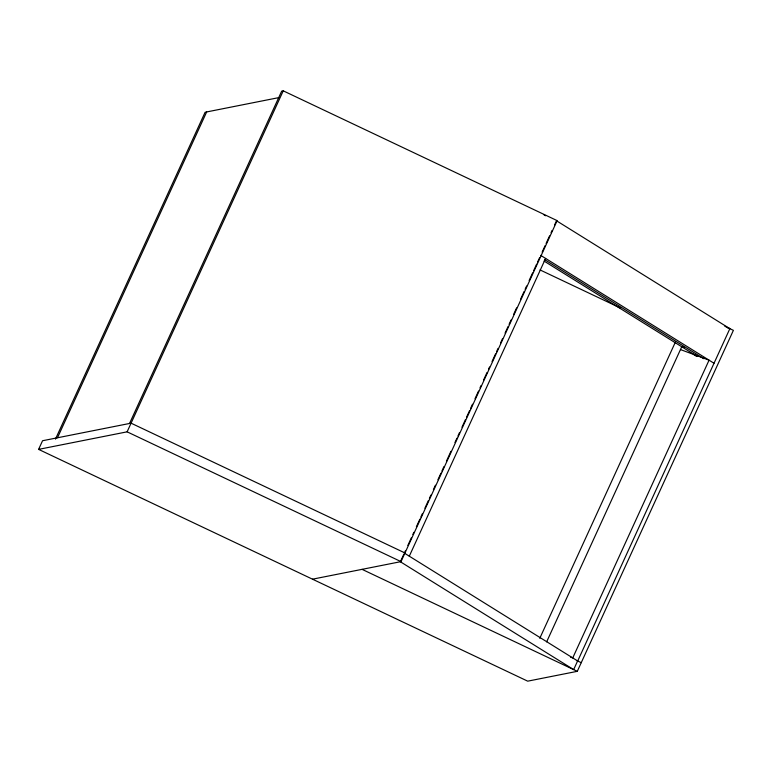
<?xml version="1.0" encoding="UTF-8"?>
<svg xmlns="http://www.w3.org/2000/svg" width="772" height="772" viewBox="0 0 772 772"><rect width="100%" height="100%" fill="white"/><g stroke="black" fill="none" stroke-linecap="round" stroke-linejoin="round"><path stroke-width="1.16" d="M724.84 326.286L733.4 330.339L577.282 671.331L527.71 681.165L38.6 449.381L42.556 440.735L131.076 423.172L404.982 552.974M55.459 439.123L205.12 112.249L278.682 97.648M57.504 437.724L206.664 111.94M129.532 423.481L281.683 91.135L283.237 90.835L557.143 220.628L401.015 561.62L312.506 579.183M38.6 449.381L127.119 431.828L283.237 90.835M403.843 554.18L400.378 561.755L573.654 669.604L577.61 660.957M405.339 550.918L404.335 553.099L577.697 661.006L729.858 328.66L556.496 220.763L554.518 225.086M407.848 545.437L411.351 537.775M412.856 534.494L413.86 532.304M416.369 526.832L419.872 519.17M420.875 516.979L422.38 513.698M424.889 508.217L428.392 500.555M429.396 498.374L430.901 495.084M433.41 489.612L435.408 485.231M437.917 479.759L440.928 473.188M441.922 471.007L443.929 466.626M446.438 461.154L450.945 451.302M454.959 442.539L456.966 438.158M457.96 435.977L459.465 432.687M461.974 427.215L465.477 419.553M466.481 417.363L469.492 410.8M470.495 408.61L472.503 404.229M475.002 398.757L478.515 391.095M480.02 387.805L481.014 385.614M483.523 380.142L487.035 372.48M488.531 369.199L489.535 367.009M492.044 361.537L495.556 353.875M496.55 351.685L498.056 348.404M500.565 342.922L502.572 338.551M505.071 333.07L508.082 326.508M509.086 324.317L511.093 319.936M513.592 314.465L516.603 307.893M520.608 299.14L524.12 291.478M525.124 289.288L526.629 286.007M529.129 280.525L532.641 272.863M533.645 270.683L536.646 264.111M537.65 261.92L539.657 257.539M542.147 252.106L545.109 245.621M546.103 243.46L549.567 235.894M551.054 232.652L552.038 230.49M409.295 556.187L545.611 258.437M539.773 638.319L675.413 342.054M546.653 641.841L681.821 346.599L684.021 347.419M727.813 327.907L729.858 328.66M680.47 349.571L709.063 360.167L572.737 657.918L570.537 657.107M540.053 269.93L620.669 308.134M127.119 431.828L401.015 561.62M576.896 660.629L581.239 662.685M362.068 569.35L577.282 671.331M543.546 214.491L545.582 215.764M540.661 255.349L714.013 363.255M544.733 259.682L703.813 358.7M544.057 261.061L697.357 356.481M693.536 354.416L696.508 356.268"/></g></svg>
